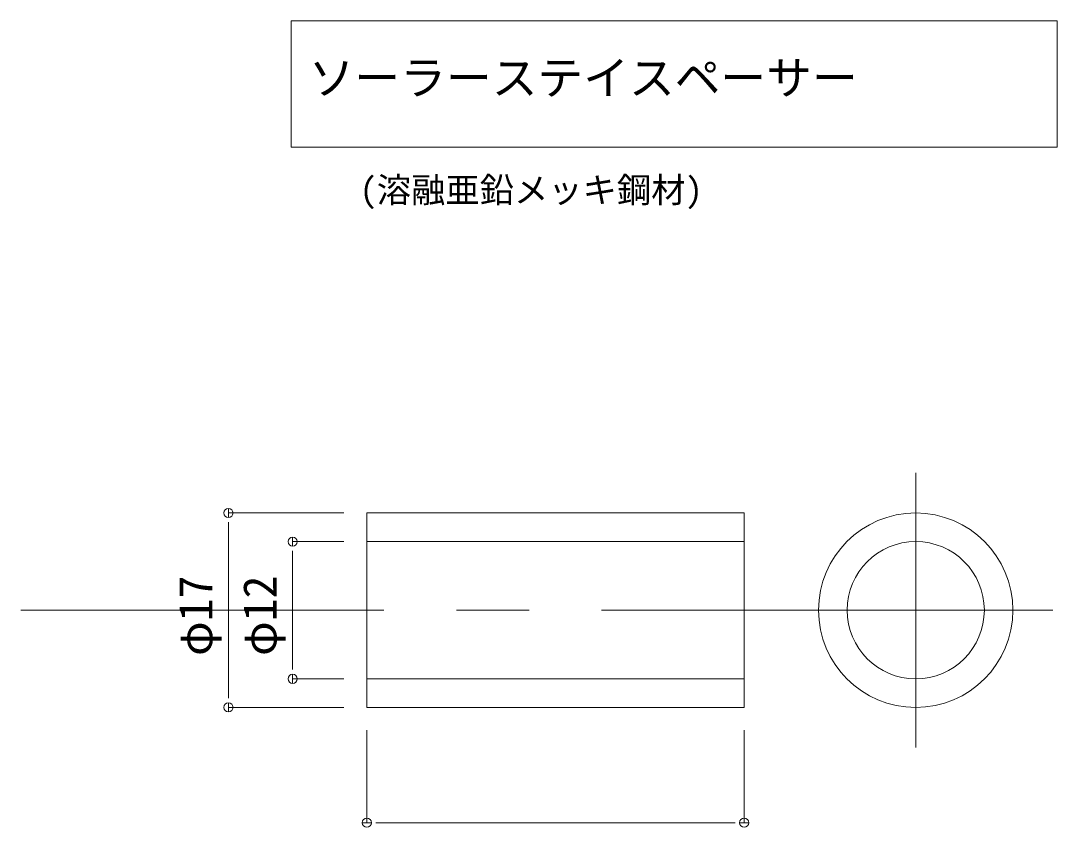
# Model space of a CAD drawing. Units: millimetres, scale not verified. Extents: x -400 to 400, y -275 to 275.
# Drawn here: x 153.7 to 244.4, y -137.3 to -66.8 of the extents above; entities that cross this region are included whole.
import ezdxf
from ezdxf.enums import TextEntityAlignment as Align

# ---------------------------------------------------------------- set-up
doc = ezdxf.new("R2010")
doc.units = ezdxf.units.MM
doc.header["$LTSCALE"] = 0.5
doc.linetypes.add('USER1', pattern=[101.6, 63.5, -12.7, 12.7, -12.7])
for name, color, linetype, lineweight in [('0-0_0', 7, 'Continuous', 18), ('0-3_MOJI', 7, 'Continuous', 18), ('0-5_sunpo', 7, 'Continuous', 18), ('0-7_kijun', 1, 'USER1', 18), ('0-C_BUHIN', 2, 'Continuous', 18)]:
    doc.layers.add(name, color=color, linetype=linetype, lineweight=lineweight)
doc.styles.add('ＭＳ ゴシック', font='')
doc.styles.get('ＭＳ ゴシック').set_extended_font_data('MS Gothic')

# ---------------------------------------------------------------- blocks, each defined once
blk = doc.blocks.new('_Dot')
at = {"layer": '0-0_0'}
for p, q in [((-0.5, 0), (-1, 0)), ((0.25, 0), (-0.25, 0))]:
    blk.add_line(p, q, dxfattribs=at)
blk.add_circle((0, 0), 0.25, dxfattribs=at)

msp = doc.modelspace()

# ---------------------------------------------------------------- linework, layer by layer
at = {"layer": '0-3_MOJI'}
msp.add_lwpolyline([(177.3656, -66.7691), (244.3656, -66.7691), (244.3656, -77.8248), (177.3656, -77.8248)], close=True, dxfattribs=at)
at = {"layer": '0-5_sunpo'}
for p, q in [((181.9882, -109.8141), (171.8878, -109.8141)), ((171.8878, -111.4141), (171.8878, -125.2141)), ((181.9882, -112.3141), (177.5023, -112.3141)), ((177.5023, -113.9141), (177.5023, -122.7141)), ((181.9882, -124.3141), (177.5023, -124.3141)), ((181.9882, -126.8141), (171.8878, -126.8141)), ((183.9882, -128.8141), (183.9882, -136.8954)), ((216.9882, -128.8141), (216.9882, -136.8954)), ((215.3882, -136.8954), (185.5882, -136.8954))]:
    msp.add_line(p, q, dxfattribs=at)
at = {"layer": '0-7_kijun'}
msp.add_line((231.9882, -106.3141), (231.9882, -130.3141), dxfattribs=at)
msp.add_lwpolyline([(153.7238, -118.3141), (219.9882, -118.3141), (243.9882, -118.3141)], dxfattribs=at)
at = {"layer": '0-C_BUHIN'}
for p, q in [((183.9882, -109.8141), (216.9882, -109.8141)), ((183.9882, -126.8141), (183.9882, -109.8141)), ((216.9882, -126.8141), (216.9882, -109.8141)), ((183.9882, -112.3141), (216.9882, -112.3141)), ((183.9882, -124.3141), (216.9882, -124.3141)), ((183.9882, -126.8141), (216.9882, -126.8141))]:
    msp.add_line(p, q, dxfattribs=at)
for radius in [8.5, 6]:
    msp.add_circle((231.9882, -118.3141), radius, dxfattribs=at)

# ---------------------------------------------------------------- block references
at = {"layer": '0-5_sunpo', "xscale": 1.6, "yscale": 1.6}
for p, rotation in [((171.8878, -109.8141), 90), ((177.5023, -112.3141), 90), ((177.5023, -124.3141), 270), ((171.8878, -126.8141), 270), ((183.9882, -136.8954), 180)]:
    msp.add_blockref('_Dot', p, dxfattribs=dict(at, rotation=rotation))
msp.add_blockref('_Dot', (216.9882, -136.8954), dxfattribs=at)

# ---------------------------------------------------------------- texts
at = {"layer": '0-3_MOJI', "style": 'ＭＳ ゴシック'}
for s, height, p in [('ソーラーステイスペーサー', 2.933, (178.9061, -74.1041)), ('(溶融亜鉛メッキ鋼材)', 2.199, (183.3656, -83.3248))]:
    msp.add_text(s, height=height, dxfattribs=at).set_placement(p, align=Align.BOTTOM_LEFT)
at = {"layer": '0-5_sunpo', "style": 'ＭＳ ゴシック'}
for s, p in [('φ17', (171.3629, -122.3141)), ('φ12', (176.9774, -122.3141))]:
    msp.add_text(s, height=2.933, rotation=90, dxfattribs=at).set_placement(p, align=Align.BOTTOM_LEFT)

doc.saveas('drawing.dxf')
